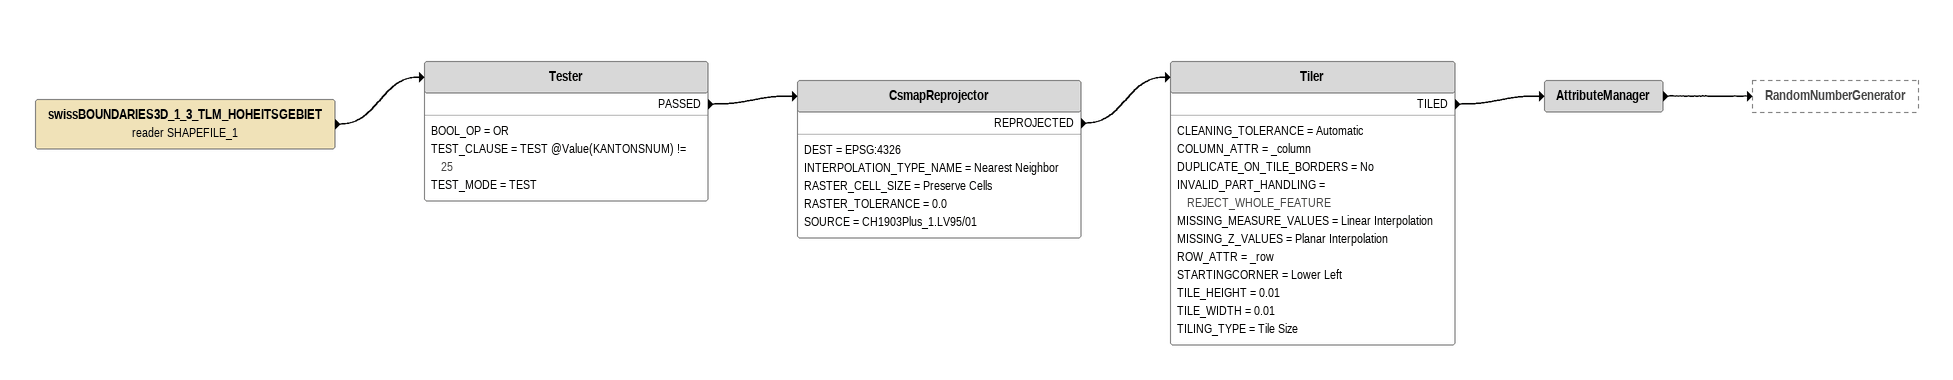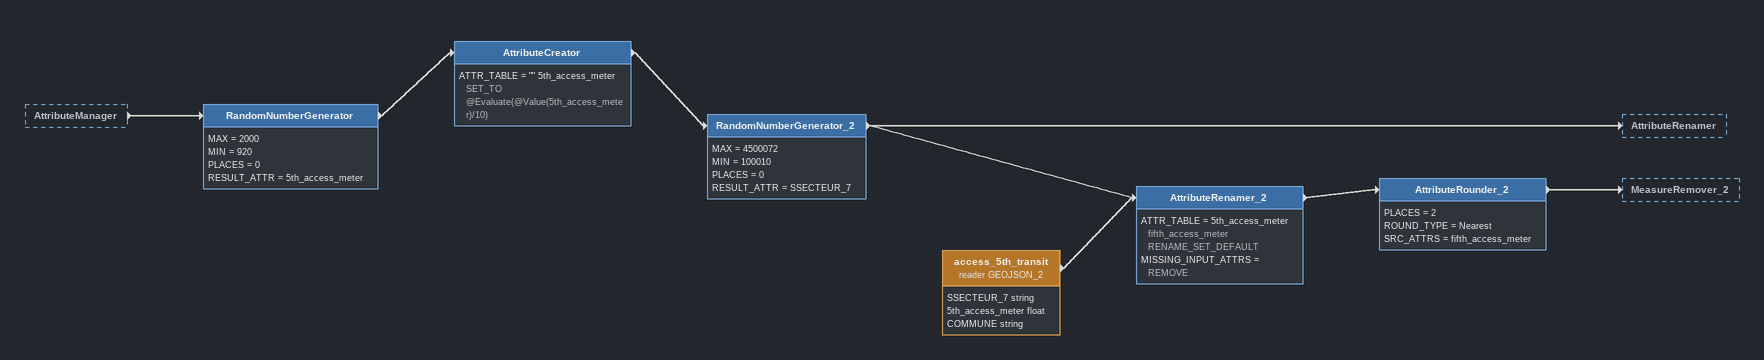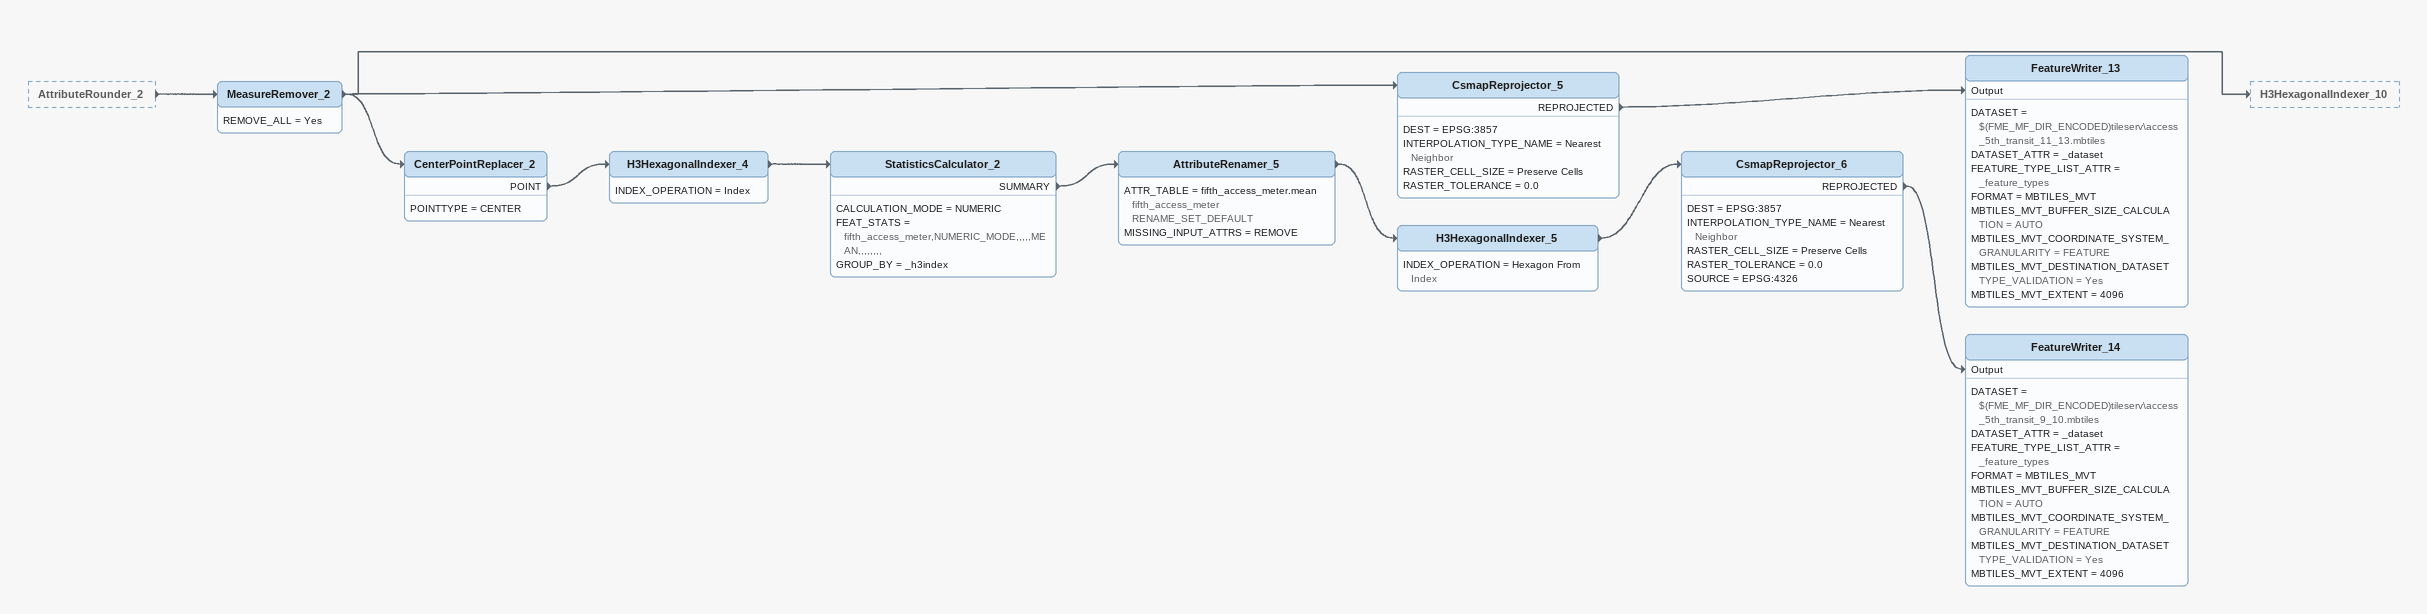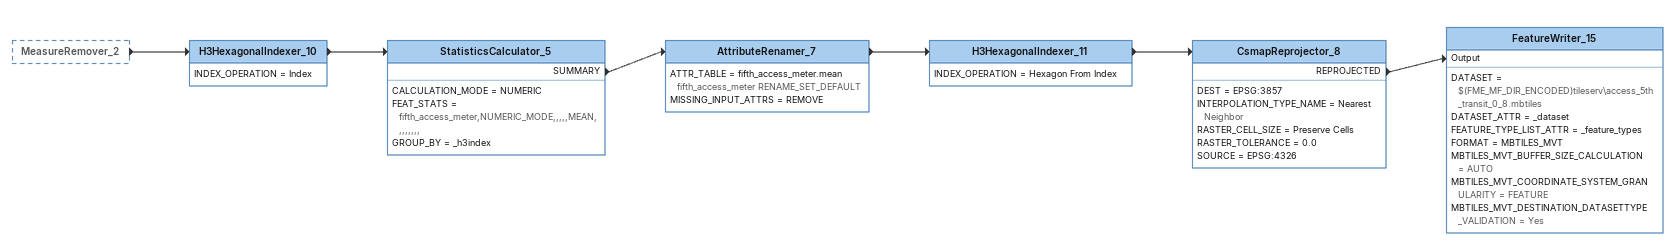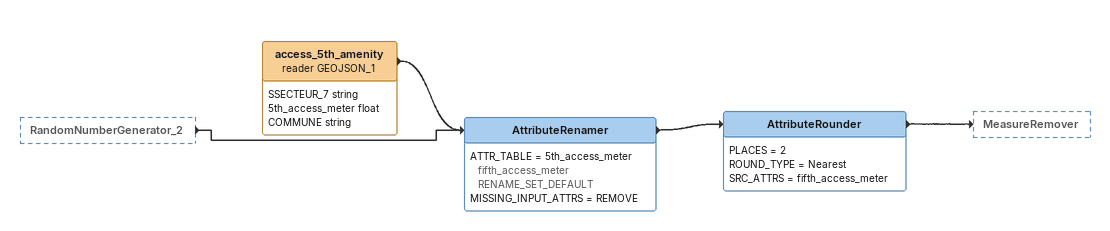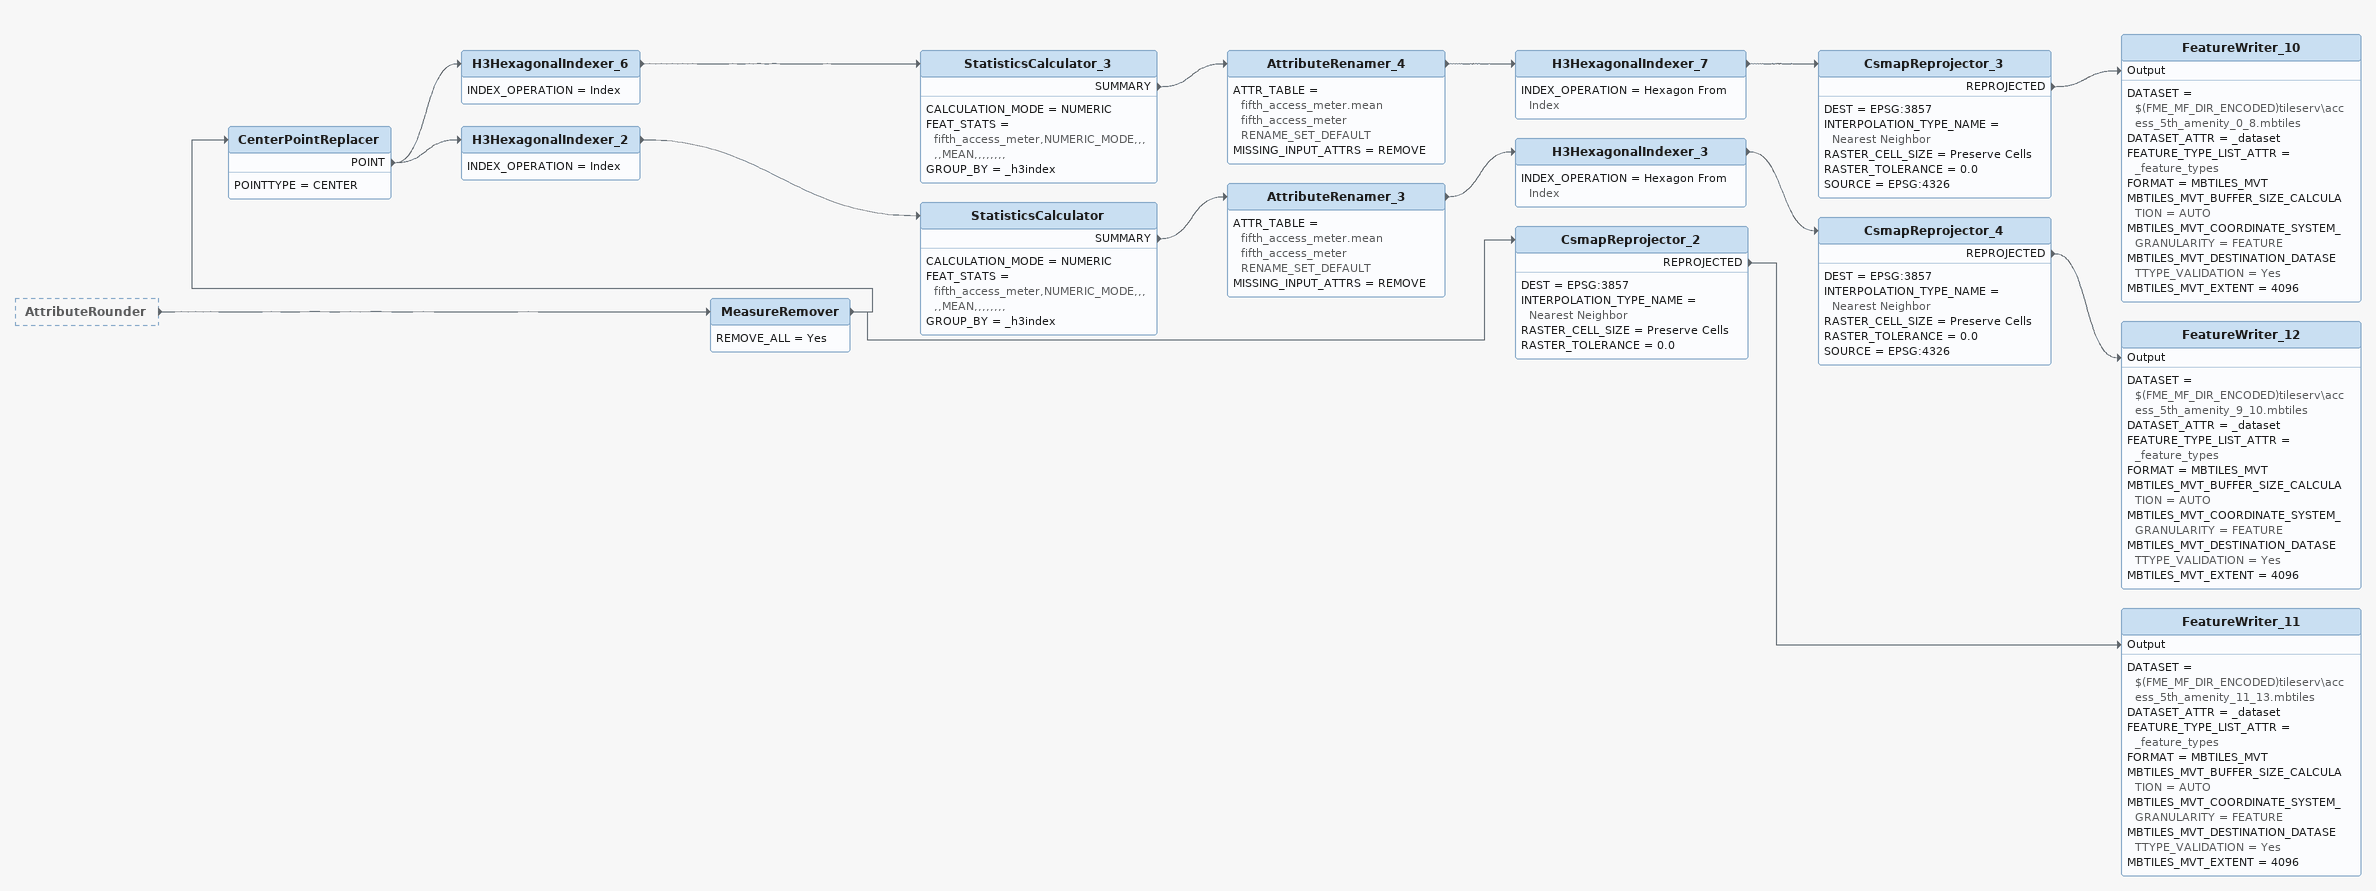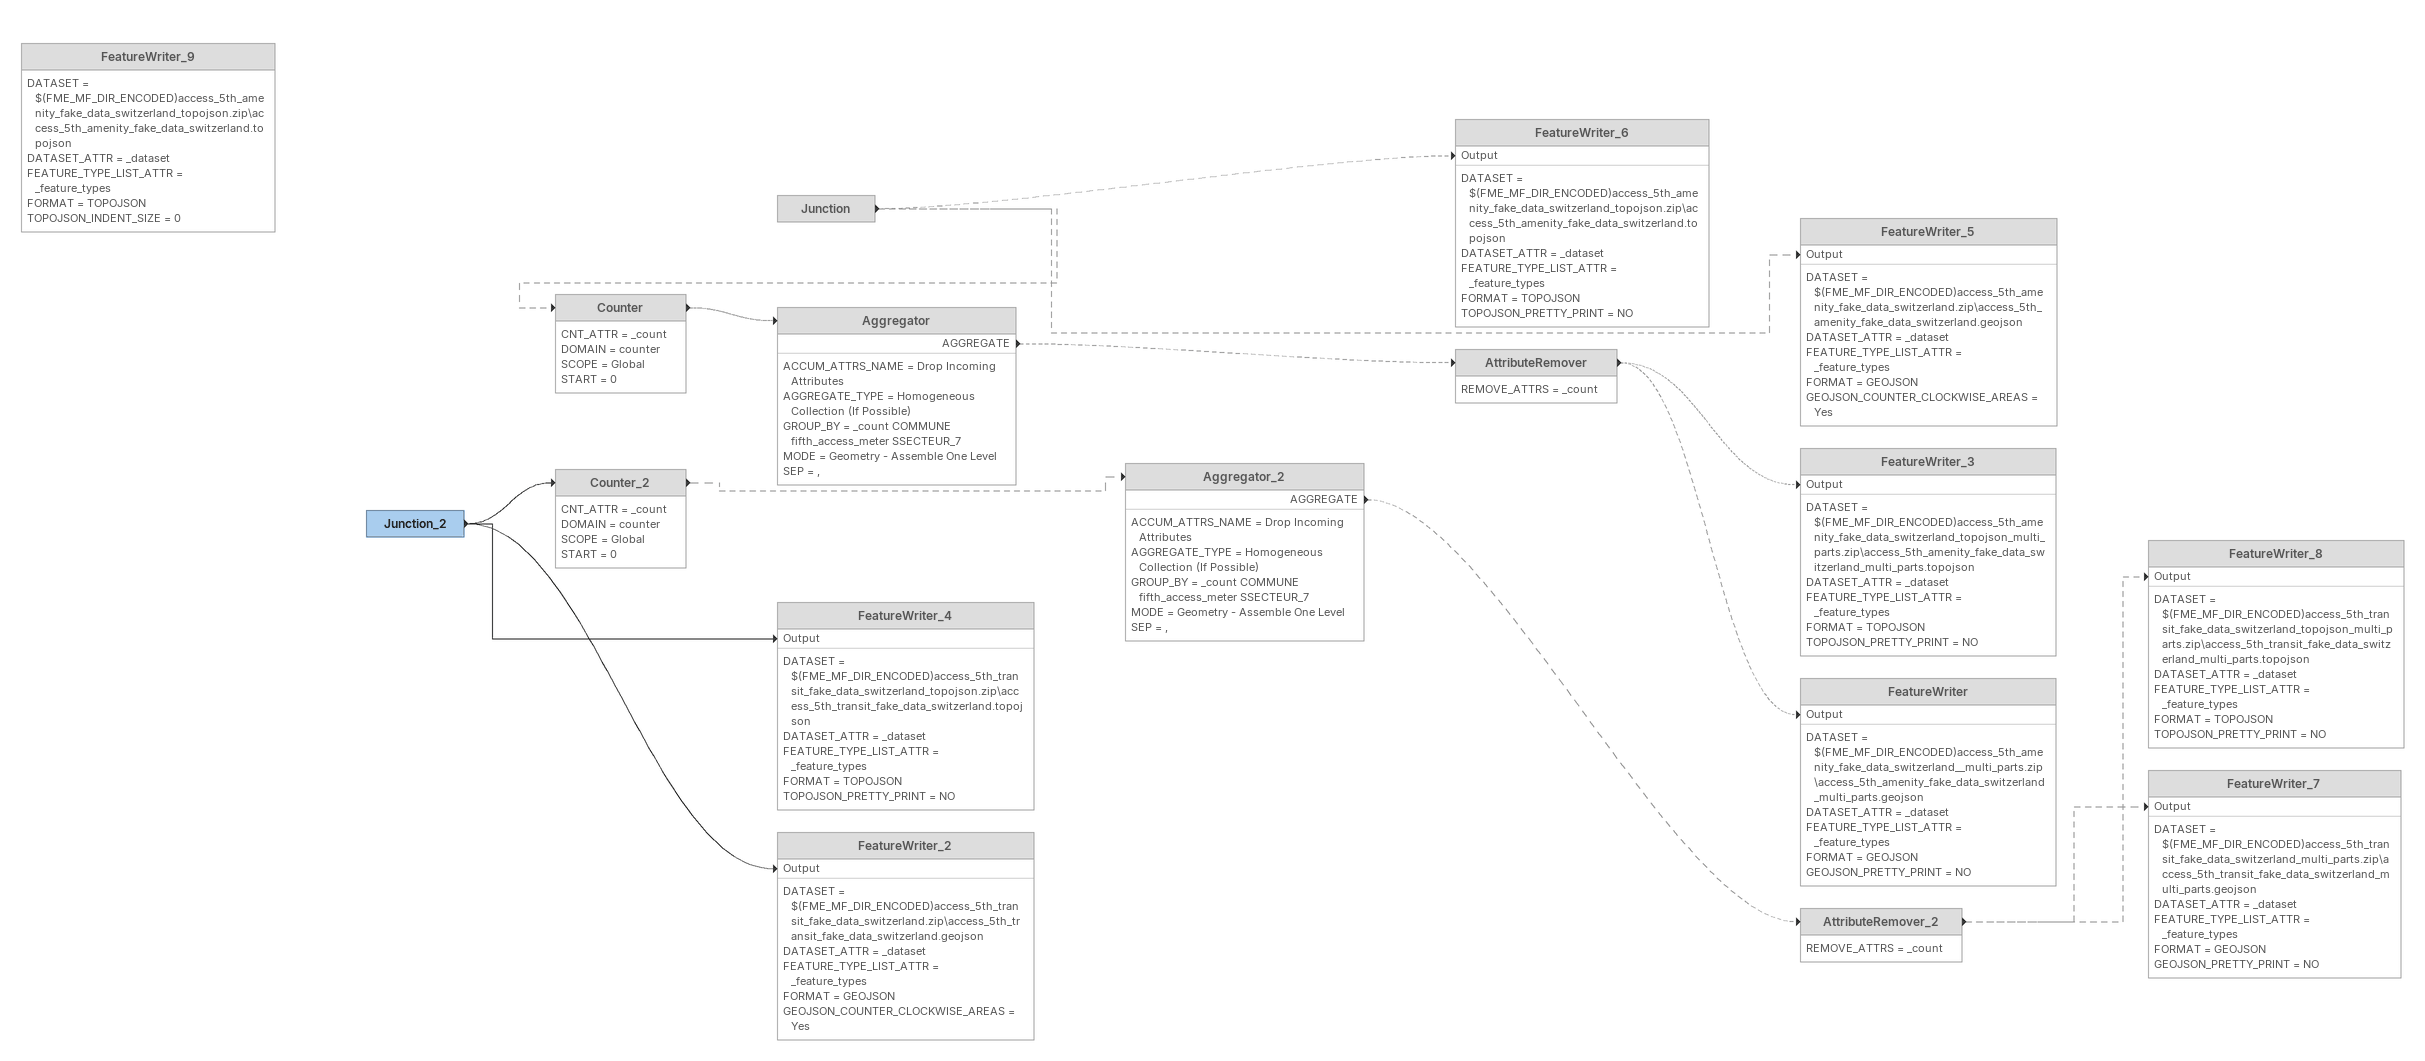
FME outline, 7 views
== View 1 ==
swissBOUNDARIES3D_1_3_TLM_HOHEITSGEBIET (reader SHAPEFILE_1)
    -> Tester
Tester
    BOOL_OP = OR
    TEST_CLAUSE = TEST @Value(KANTONSNUM) != 25
    TEST_MODE = TEST
    PASSED -> CsmapReprojector
CsmapReprojector
    DEST = EPSG:4326
    INTERPOLATION_TYPE_NAME = Nearest Neighbor
    RASTER_CELL_SIZE = Preserve Cells
    RASTER_TOLERANCE = 0.0
    SOURCE = CH1903Plus_1.LV95/01
    REPROJECTED -> Tiler
Tiler
    CLEANING_TOLERANCE = Automatic
    COLUMN_ATTR = _column
    DUPLICATE_ON_TILE_BORDERS = No
    INVALID_PART_HANDLING = REJECT_WHOLE_FEATURE
    MISSING_MEASURE_VALUES = Linear Interpolation
    MISSING_Z_VALUES = Planar Interpolation
    ROW_ATTR = _row
    STARTINGCORNER = Lower Left
    TILE_HEIGHT = 0.01
    TILE_WIDTH = 0.01
    TILING_TYPE = Tile Size
    TILED -> AttributeManager
AttributeManager
    -> RandomNumberGenerator

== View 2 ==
AttributeManager [outside]
    -> RandomNumberGenerator
RandomNumberGenerator
    MAX = 2000
    MIN = 920
    PLACES = 0
    RESULT_ATTR = 5th_access_meter
    -> AttributeCreator
AttributeCreator
    ATTR_TABLE = "" 5th_access_meter SET_TO @Evaluate(@Value(5th_access_meter)/10)
    -> RandomNumberGenerator_2
RandomNumberGenerator_2
    MAX = 4500072
    MIN = 100010
    PLACES = 0
    RESULT_ATTR = SSECTEUR_7
    -> AttributeRenamer
    -> AttributeRenamer_2
access_5th_transit (reader GEOJSON_2)
    attributes: SSECTEUR_7 string, 5th_access_meter float, COMMUNE string
    -> AttributeRenamer_2
AttributeRenamer_2
    ATTR_TABLE = 5th_access_meter fifth_access_meter RENAME_SET_DEFAULT
    MISSING_INPUT_ATTRS = REMOVE
    -> AttributeRounder_2
AttributeRounder_2
    PLACES = 2
    ROUND_TYPE = Nearest
    SRC_ATTRS = fifth_access_meter
    -> MeasureRemover_2

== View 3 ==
AttributeRounder_2 [outside]
    -> MeasureRemover_2
MeasureRemover_2
    REMOVE_ALL = Yes
    -> CenterPointReplacer_2
    -> CsmapReprojector_5
    -> H3HexagonalIndexer_10
CsmapReprojector_5
    DEST = EPSG:3857
    INTERPOLATION_TYPE_NAME = Nearest Neighbor
    RASTER_CELL_SIZE = Preserve Cells
    RASTER_TOLERANCE = 0.0
    REPROJECTED -> FeatureWriter_13 [Output]
FeatureWriter_13
    DATASET = $(FME_MF_DIR_ENCODED)tileserv\access_5th_transit_11_13.mbtiles
    DATASET_ATTR = _dataset
    FEATURE_TYPE_LIST_ATTR = _feature_types
    FORMAT = MBTILES_MVT
    MBTILES_MVT_BUFFER_SIZE_CALCULATION = AUTO
    MBTILES_MVT_COORDINATE_SYSTEM_GRANULARITY = FEATURE
    MBTILES_MVT_DESTINATION_DATASETTYPE_VALIDATION = Yes
    MBTILES_MVT_EXTENT = 4096
CenterPointReplacer_2
    POINTTYPE = CENTER
    POINT -> H3HexagonalIndexer_4
H3HexagonalIndexer_4
    INDEX_OPERATION = Index
    -> StatisticsCalculator_2
StatisticsCalculator_2
    CALCULATION_MODE = NUMERIC
    FEAT_STATS = fifth_access_meter,NUMERIC_MODE,,,,,MEAN,,,,,,,,
    GROUP_BY = _h3index
    SUMMARY -> AttributeRenamer_5
AttributeRenamer_5
    ATTR_TABLE = fifth_access_meter.mean fifth_access_meter RENAME_SET_DEFAULT
    MISSING_INPUT_ATTRS = REMOVE
    -> H3HexagonalIndexer_5
H3HexagonalIndexer_5
    INDEX_OPERATION = Hexagon From Index
    -> CsmapReprojector_6
CsmapReprojector_6
    DEST = EPSG:3857
    INTERPOLATION_TYPE_NAME = Nearest Neighbor
    RASTER_CELL_SIZE = Preserve Cells
    RASTER_TOLERANCE = 0.0
    SOURCE = EPSG:4326
    REPROJECTED -> FeatureWriter_14 [Output]
FeatureWriter_14
    DATASET = $(FME_MF_DIR_ENCODED)tileserv\access_5th_transit_9_10.mbtiles
    DATASET_ATTR = _dataset
    FEATURE_TYPE_LIST_ATTR = _feature_types
    FORMAT = MBTILES_MVT
    MBTILES_MVT_BUFFER_SIZE_CALCULATION = AUTO
    MBTILES_MVT_COORDINATE_SYSTEM_GRANULARITY = FEATURE
    MBTILES_MVT_DESTINATION_DATASETTYPE_VALIDATION = Yes
    MBTILES_MVT_EXTENT = 4096

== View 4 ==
MeasureRemover_2 [outside]
    -> H3HexagonalIndexer_10
H3HexagonalIndexer_10
    INDEX_OPERATION = Index
    -> StatisticsCalculator_5
StatisticsCalculator_5
    CALCULATION_MODE = NUMERIC
    FEAT_STATS = fifth_access_meter,NUMERIC_MODE,,,,,MEAN,,,,,,,,
    GROUP_BY = _h3index
    SUMMARY -> AttributeRenamer_7
AttributeRenamer_7
    ATTR_TABLE = fifth_access_meter.mean fifth_access_meter RENAME_SET_DEFAULT
    MISSING_INPUT_ATTRS = REMOVE
    -> H3HexagonalIndexer_11
H3HexagonalIndexer_11
    INDEX_OPERATION = Hexagon From Index
    -> CsmapReprojector_8
CsmapReprojector_8
    DEST = EPSG:3857
    INTERPOLATION_TYPE_NAME = Nearest Neighbor
    RASTER_CELL_SIZE = Preserve Cells
    RASTER_TOLERANCE = 0.0
    SOURCE = EPSG:4326
    REPROJECTED -> FeatureWriter_15 [Output]
FeatureWriter_15
    DATASET = $(FME_MF_DIR_ENCODED)tileserv\access_5th_transit_0_8.mbtiles
    DATASET_ATTR = _dataset
    FEATURE_TYPE_LIST_ATTR = _feature_types
    FORMAT = MBTILES_MVT
    MBTILES_MVT_BUFFER_SIZE_CALCULATION = AUTO
    MBTILES_MVT_COORDINATE_SYSTEM_GRANULARITY = FEATURE
    MBTILES_MVT_DESTINATION_DATASETTYPE_VALIDATION = Yes

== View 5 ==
RandomNumberGenerator_2 [outside]
    -> AttributeRenamer
access_5th_amenity (reader GEOJSON_1)
    attributes: SSECTEUR_7 string, 5th_access_meter float, COMMUNE string
    -> AttributeRenamer
AttributeRenamer
    ATTR_TABLE = 5th_access_meter fifth_access_meter RENAME_SET_DEFAULT
    MISSING_INPUT_ATTRS = REMOVE
    -> AttributeRounder
AttributeRounder
    PLACES = 2
    ROUND_TYPE = Nearest
    SRC_ATTRS = fifth_access_meter
    -> MeasureRemover

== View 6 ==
AttributeRounder [outside]
    -> MeasureRemover
MeasureRemover
    REMOVE_ALL = Yes
    -> CsmapReprojector_2
    -> CenterPointReplacer
CenterPointReplacer
    POINTTYPE = CENTER
    POINT -> H3HexagonalIndexer_2
    POINT -> H3HexagonalIndexer_6
H3HexagonalIndexer_6
    INDEX_OPERATION = Index
    -> StatisticsCalculator_3
StatisticsCalculator_3
    CALCULATION_MODE = NUMERIC
    FEAT_STATS = fifth_access_meter,NUMERIC_MODE,,,,,MEAN,,,,,,,,
    GROUP_BY = _h3index
    SUMMARY -> AttributeRenamer_4
AttributeRenamer_4
    ATTR_TABLE = fifth_access_meter.mean fifth_access_meter RENAME_SET_DEFAULT
    MISSING_INPUT_ATTRS = REMOVE
    -> H3HexagonalIndexer_7
H3HexagonalIndexer_7
    INDEX_OPERATION = Hexagon From Index
    -> CsmapReprojector_3
CsmapReprojector_3
    DEST = EPSG:3857
    INTERPOLATION_TYPE_NAME = Nearest Neighbor
    RASTER_CELL_SIZE = Preserve Cells
    RASTER_TOLERANCE = 0.0
    SOURCE = EPSG:4326
    REPROJECTED -> FeatureWriter_10 [Output]
FeatureWriter_10
    DATASET = $(FME_MF_DIR_ENCODED)tileserv\access_5th_amenity_0_8.mbtiles
    DATASET_ATTR = _dataset
    FEATURE_TYPE_LIST_ATTR = _feature_types
    FORMAT = MBTILES_MVT
    MBTILES_MVT_BUFFER_SIZE_CALCULATION = AUTO
    MBTILES_MVT_COORDINATE_SYSTEM_GRANULARITY = FEATURE
    MBTILES_MVT_DESTINATION_DATASETTYPE_VALIDATION = Yes
    MBTILES_MVT_EXTENT = 4096
H3HexagonalIndexer_2
    INDEX_OPERATION = Index
    -> StatisticsCalculator
StatisticsCalculator
    CALCULATION_MODE = NUMERIC
    FEAT_STATS = fifth_access_meter,NUMERIC_MODE,,,,,MEAN,,,,,,,,
    GROUP_BY = _h3index
    SUMMARY -> AttributeRenamer_3
AttributeRenamer_3
    ATTR_TABLE = fifth_access_meter.mean fifth_access_meter RENAME_SET_DEFAULT
    MISSING_INPUT_ATTRS = REMOVE
    -> H3HexagonalIndexer_3
H3HexagonalIndexer_3
    INDEX_OPERATION = Hexagon From Index
    -> CsmapReprojector_4
CsmapReprojector_4
    DEST = EPSG:3857
    INTERPOLATION_TYPE_NAME = Nearest Neighbor
    RASTER_CELL_SIZE = Preserve Cells
    RASTER_TOLERANCE = 0.0
    SOURCE = EPSG:4326
    REPROJECTED -> FeatureWriter_12 [Output]
FeatureWriter_12
    DATASET = $(FME_MF_DIR_ENCODED)tileserv\access_5th_amenity_9_10.mbtiles
    DATASET_ATTR = _dataset
    FEATURE_TYPE_LIST_ATTR = _feature_types
    FORMAT = MBTILES_MVT
    MBTILES_MVT_BUFFER_SIZE_CALCULATION = AUTO
    MBTILES_MVT_COORDINATE_SYSTEM_GRANULARITY = FEATURE
    MBTILES_MVT_DESTINATION_DATASETTYPE_VALIDATION = Yes
    MBTILES_MVT_EXTENT = 4096
CsmapReprojector_2
    DEST = EPSG:3857
    INTERPOLATION_TYPE_NAME = Nearest Neighbor
    RASTER_CELL_SIZE = Preserve Cells
    RASTER_TOLERANCE = 0.0
    REPROJECTED -> FeatureWriter_11 [Output]
FeatureWriter_11
    DATASET = $(FME_MF_DIR_ENCODED)tileserv\access_5th_amenity_11_13.mbtiles
    DATASET_ATTR = _dataset
    FEATURE_TYPE_LIST_ATTR = _feature_types
    FORMAT = MBTILES_MVT
    MBTILES_MVT_BUFFER_SIZE_CALCULATION = AUTO
    MBTILES_MVT_COORDINATE_SYSTEM_GRANULARITY = FEATURE
    MBTILES_MVT_DESTINATION_DATASETTYPE_VALIDATION = Yes
    MBTILES_MVT_EXTENT = 4096

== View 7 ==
FeatureWriter_9 [off]
    DATASET = $(FME_MF_DIR_ENCODED)access_5th_amenity_fake_data_switzerland_topojson.zip\access_5th_amenity_fake_data_switzerland.topojson
    DATASET_ATTR = _dataset
    FEATURE_TYPE_LIST_ATTR = _feature_types
    FORMAT = TOPOJSON
    TOPOJSON_INDENT_SIZE = 0
Junction_2
    -> FeatureWriter_2 [Output]
    -> FeatureWriter_4 [Output]
    -> Counter_2
Counter_2 [off]
    CNT_ATTR = _count
    DOMAIN = counter
    SCOPE = Global
    START = 0
    -> Aggregator_2 [off]
Aggregator_2 [off]
    ACCUM_ATTRS_NAME = Drop Incoming Attributes
    AGGREGATE_TYPE = Homogeneous Collection (If Possible)
    GROUP_BY = _count COMMUNE fifth_access_meter SSECTEUR_7
    MODE = Geometry - Assemble One Level
    SEP = ,
    AGGREGATE -> AttributeRemover_2 [off]
AttributeRemover_2 [off]
    REMOVE_ATTRS = _count
    -> FeatureWriter_8 [Output] [off]
    -> FeatureWriter_7 [Output] [off]
FeatureWriter_8 [off]
    DATASET = $(FME_MF_DIR_ENCODED)access_5th_transit_fake_data_switzerland_topojson_multi_parts.zip\access_5th_transit_fake_data_switzerland_multi_parts.topojson
    DATASET_ATTR = _dataset
    FEATURE_TYPE_LIST_ATTR = _feature_types
    FORMAT = TOPOJSON
    TOPOJSON_PRETTY_PRINT = NO
FeatureWriter_7 [off]
    DATASET = $(FME_MF_DIR_ENCODED)access_5th_transit_fake_data_switzerland_multi_parts.zip\access_5th_transit_fake_data_switzerland_multi_parts.geojson
    DATASET_ATTR = _dataset
    FEATURE_TYPE_LIST_ATTR = _feature_types
    FORMAT = GEOJSON
    GEOJSON_PRETTY_PRINT = NO
FeatureWriter_4 [off]
    DATASET = $(FME_MF_DIR_ENCODED)access_5th_transit_fake_data_switzerland_topojson.zip\access_5th_transit_fake_data_switzerland.topojson
    DATASET_ATTR = _dataset
    FEATURE_TYPE_LIST_ATTR = _feature_types
    FORMAT = TOPOJSON
    TOPOJSON_PRETTY_PRINT = NO
FeatureWriter_2 [off]
    DATASET = $(FME_MF_DIR_ENCODED)access_5th_transit_fake_data_switzerland.zip\access_5th_transit_fake_data_switzerland.geojson
    DATASET_ATTR = _dataset
    FEATURE_TYPE_LIST_ATTR = _feature_types
    FORMAT = GEOJSON
    GEOJSON_COUNTER_CLOCKWISE_AREAS = Yes
Junction [off]
    -> FeatureWriter_6 [Output] [off]
    -> FeatureWriter_5 [Output] [off]
    -> Counter [off]
FeatureWriter_6 [off]
    DATASET = $(FME_MF_DIR_ENCODED)access_5th_amenity_fake_data_switzerland_topojson.zip\access_5th_amenity_fake_data_switzerland.topojson
    DATASET_ATTR = _dataset
    FEATURE_TYPE_LIST_ATTR = _feature_types
    FORMAT = TOPOJSON
    TOPOJSON_PRETTY_PRINT = NO
FeatureWriter_5 [off]
    DATASET = $(FME_MF_DIR_ENCODED)access_5th_amenity_fake_data_switzerland.zip\access_5th_amenity_fake_data_switzerland.geojson
    DATASET_ATTR = _dataset
    FEATURE_TYPE_LIST_ATTR = _feature_types
    FORMAT = GEOJSON
    GEOJSON_COUNTER_CLOCKWISE_AREAS = Yes
Counter [off]
    CNT_ATTR = _count
    DOMAIN = counter
    SCOPE = Global
    START = 0
    -> Aggregator [off]
Aggregator [off]
    ACCUM_ATTRS_NAME = Drop Incoming Attributes
    AGGREGATE_TYPE = Homogeneous Collection (If Possible)
    GROUP_BY = _count COMMUNE fifth_access_meter SSECTEUR_7
    MODE = Geometry - Assemble One Level
    SEP = ,
    AGGREGATE -> AttributeRemover [off]
AttributeRemover [off]
    REMOVE_ATTRS = _count
    -> FeatureWriter [Output] [off]
    -> FeatureWriter_3 [Output] [off]
FeatureWriter_3 [off]
    DATASET = $(FME_MF_DIR_ENCODED)access_5th_amenity_fake_data_switzerland_topojson_multi_parts.zip\access_5th_amenity_fake_data_switzerland_multi_parts.topojson
    DATASET_ATTR = _dataset
    FEATURE_TYPE_LIST_ATTR = _feature_types
    FORMAT = TOPOJSON
    TOPOJSON_PRETTY_PRINT = NO
FeatureWriter [off]
    DATASET = $(FME_MF_DIR_ENCODED)access_5th_amenity_fake_data_switzerland__multi_parts.zip\access_5th_amenity_fake_data_switzerland_multi_parts.geojson
    DATASET_ATTR = _dataset
    FEATURE_TYPE_LIST_ATTR = _feature_types
    FORMAT = GEOJSON
    GEOJSON_PRETTY_PRINT = NO
